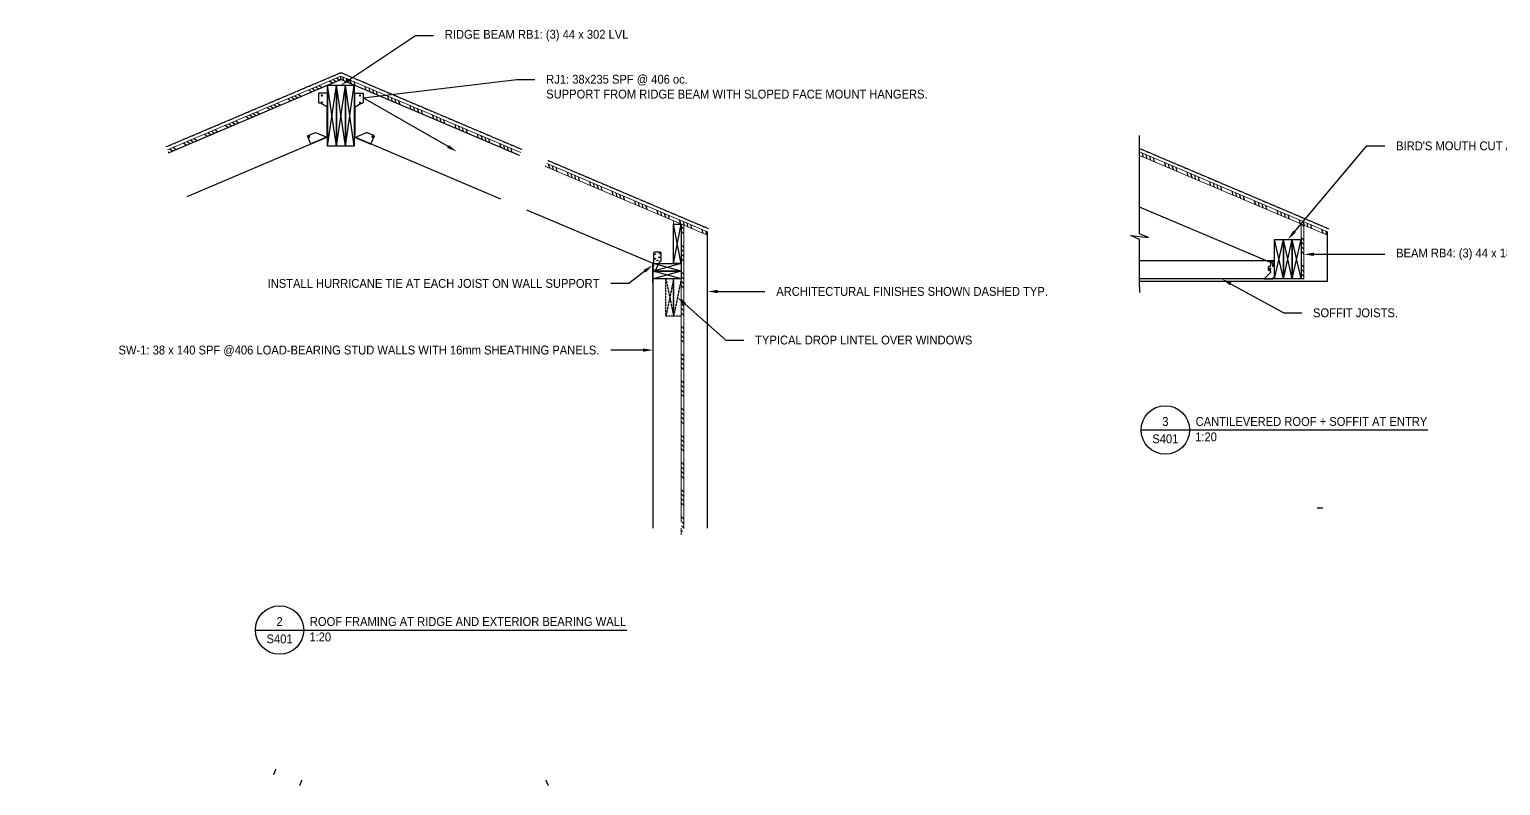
# Model space of a CAD drawing. Header units: millimetres. Extents: x -22338 to 45374, y 4851 to 17941.
# Drawn here: x 7566 to 14856, y 9804 to 13551 of the extents above; entities that cross this region are included whole.
import ezdxf
from ezdxf import colors
from ezdxf.entities.mleader import LeaderData, LeaderLine
from ezdxf.enums import TextEntityAlignment as Align
from ezdxf.math import Vec2, Vec3

# ---------------------------------------------------------------- set-up
doc = ezdxf.new("R2010")
doc.units = ezdxf.units.MM
doc.header["$LTSCALE"] = 10
for name, pattern in [('BB_HIDDEN', [3.75, 2.5, -1.25]), ('HIDDEN', [0.375, 0.25, -0.125]), ('HIDDEN2', [0.1875, 0.125, -0.0625])]:
    doc.linetypes.add(name, pattern=pattern)
for name, color, linetype in [('S-ANNO-ARCH', 230, 'HIDDEN2'), ('S-ANNO-CROS', 30, 'Continuous'), ('S-ANNO-PATT-MAS', 30, 'Continuous'), ('S-ANNO-SYMB', 231, 'Continuous'), ('S-ANNO-TEXT', 2, 'Continuous'), ('S-DETL-WOOD', 51, 'Continuous'), ('S-FSTN', 211, 'Continuous')]:
    doc.layers.add(name, color=color, linetype=linetype)
doc.styles.add('BB_Standard', font='arial.ttf', dxfattribs={"width": 0.9, "height": 2.2})
doc.styles.get("Standard").update_dxf_attribs({"font": 'arial.ttf', "width": 0.9, "height": 2.2})
pattern_1 = [(105, (-70061.41, 9623.155), (-92.00443, -24.65251), []), (105, (-70050.185, 9642.6), (-92.00443, -24.65251), []), (105, (-70038.96, 9662.04), (-92.00443, -24.65251), []), (105, (-70027.73, 9681.48), (-92.00443, -24.65251), [])]

# ---------------------------------------------------------------- blocks, each defined once
blk = doc.blocks.new('*U107')
at = {"layer": 'S-ANNO-CROS'}
for p, q in [((140, 38), (0, 0)), ((140, 0), (0, 38))]:
    blk.add_line(p, q, dxfattribs=at)
at = {"layer": 'S-DETL-WOOD'}
for p, q in [((0, 0), (0, 38)), ((0, 38), (140, 38)), ((140, 0), (0, 0)), ((140, 38), (140, 0))]:
    blk.add_line(p, q, dxfattribs=at)
blk = doc.blocks.new('*U131')
at = {"layer": 'S-ANNO-CROS'}
for p, q in [((195.4, 38), (0, 0)), ((195.4, 0), (0, 38))]:
    blk.add_line(p, q, dxfattribs=at)
at = {"layer": 'S-DETL-WOOD'}
for p, q in [((0, 0), (0, 38)), ((0, 38), (195.4, 38)), ((195.4, 0), (0, 0)), ((195.4, 38), (195.4, 0))]:
    blk.add_line(p, q, dxfattribs=at)
blk = doc.blocks.new('*U112')
at = {"layer": 'S-ANNO-CROS'}
for p, q in [((302, 44), (0, 0)), ((302, 0), (0, 44))]:
    blk.add_line(p, q, dxfattribs=at)
at = {"layer": 'S-DETL-WOOD'}
for p, q in [((0, 0), (0, 44)), ((0, 44), (302, 44)), ((302, 0), (0, 0)), ((302, 44), (302, 0))]:
    blk.add_line(p, q, dxfattribs=at)
blk = doc.blocks.new('*U63')
at = {"layer": 'S-ANNO-CROS', "color": 0}
for p, q in [((2.2, -0.2), (-2.2, 0.2)), ((-2.2, 0.2), (0, -0.7)), ((0, 12.7), (0, 14)), ((0, 12.7), (0, 0.7)), ((0, 0.7), (2.2, -0.2)), ((0, -0.7), (0, -12.7)), ((0, -12.7), (0, -14))]:
    blk.add_line(p, q, dxfattribs=at)
blk = doc.blocks.new('*U146')
at = {"layer": 'S-ANNO-SYMB', "color": 0}
blk.add_line((6, 0), (86.03, 0), dxfattribs=at)
blk.add_lwpolyline([(-6, 0), (6, 0)], dxfattribs=at)
blk.add_circle((0, 0), 6, dxfattribs=at)
at = {"layer": 'S-ANNO-TEXT', "style": 'BB_Standard', "width": 0.9}
for tag, p in [('NN', (0, 1)), ('S-NNN', (0, -3.29))]:
    blk.add_attdef(tag, text='', height=2.2, dxfattribs=at).set_placement(p, align=Align.CENTER)
blk.add_attdef('DRAWINGBLOCKTITLE', (7.5, 1), '', height=2.2, dxfattribs=at)
blk.add_attdef('SCALE', text='', height=2.2, dxfattribs=at).set_placement((7.39, -0.61), align=Align.TOP_LEFT)
blk = doc.blocks.new('*U143')
at = {"layer": 'S-ANNO-CROS'}
for p, q in [((195.4, 44), (0, 0)), ((195.4, 0), (0, 44))]:
    blk.add_line(p, q, dxfattribs=at)
at = {"layer": 'S-DETL-WOOD'}
for p, q in [((0, 0), (0, 44)), ((0, 44), (195.4, 44)), ((195.4, 0), (0, 0)), ((195.4, 44), (195.4, 0))]:
    blk.add_line(p, q, dxfattribs=at)
blk = doc.blocks.new('*U144')
at = {"layer": 'S-ANNO-CROS', "color": 0}
for p, q in [((0, 12.53), (0, 13.83)), ((0, 12.53), (0, 0.7)), ((2.19, -0.24), (-2.19, 0.24)), ((-2.19, 0.24), (0, -0.7)), ((0, 0.7), (2.19, -0.24)), ((0, -0.7), (0, -12.52)), ((0, -12.52), (0, -25.05))]:
    blk.add_line(p, q, dxfattribs=at)
blk = doc.blocks.new('*U145')
at = {"layer": 'S-ANNO-SYMB', "color": 0}
blk.add_line((6, 0), (65.05, 0), dxfattribs=at)
blk.add_lwpolyline([(-6, 0), (6, 0)], dxfattribs=at)
blk.add_circle((0, 0), 6, dxfattribs=at)
at = {"layer": 'S-ANNO-TEXT', "style": 'BB_Standard', "width": 0.9}
for tag, p in [('NN', (0, 1)), ('S-NNN', (0, -3.29))]:
    blk.add_attdef(tag, text='', height=2.2, dxfattribs=at).set_placement(p, align=Align.CENTER)
blk.add_attdef('DRAWINGBLOCKTITLE', (7.5, 1), '', height=2.2, dxfattribs=at)
blk.add_attdef('SCALE', text='', height=2.2, dxfattribs=at).set_placement((7.39, -0.61), align=Align.TOP_LEFT)

msp = doc.modelspace()

# ---------------------------------------------------------------- hatches: boundary and pattern name
at = {"layer": 'S-ANNO-PATT-MAS'}
h = msp.add_hatch(dxfattribs=at)
h.set_pattern_fill('ANSI34', color=256, scale=5, angle=100)
h.set_pattern_definition([(145, (-70061.41, 9623.155), (-54.63316, -78.02423), []), (145, (-70065.31, 9645.26), (-54.63316, -78.02423), []), (145, (-70069.21, 9667.37), (-54.63316, -78.02423), []), (145, (-70073.11, 9689.48), (-54.63316, -78.02423), [])])
h.paths.add_polyline_path([(9110, 13302.3), (9110, 13319.7), (8249.9, 12954.6), (8256.2, 12939.9)])
h = msp.add_hatch(dxfattribs=at)
h.set_pattern_fill('ANSI34', color=256, scale=5, angle=60)
h.set_pattern_definition(pattern_1)
h.paths.add_polyline_path([(9110, 13319.7), (9110, 13302.3), (9994.3, 12926.9), (10000.6, 12941.6)])
h = msp.add_hatch(dxfattribs=at)
h.set_pattern_fill('ANSI34', color=256, scale=5, angle=60)
h.set_pattern_definition([(105, (-66989.84, 9623.155), (-92.00443, -24.65251), []), (105, (-66978.61, 9642.6), (-92.00443, -24.65251), []), (105, (-66967.39, 9662.04), (-92.00443, -24.65251), []), (105, (-66956.16, 9681.48), (-92.00443, -24.65251), [])])
h.paths.add_polyline_path([(13067.5, 12943.6), (13067.5, 12926.2), (13998, 12531.2), (13998, 12548.6)])
h = msp.add_hatch(dxfattribs=at)
h.set_pattern_fill('ANSI34', color=256, scale=5, angle=60)
h.set_pattern_definition(pattern_1)
h.paths.add_polyline_path([(10129.5, 12886.9), (10123.2, 12872.2), (10926.4, 12531.2), (10926.4, 12548.6)])
h = msp.add_hatch(dxfattribs=at)
h.set_pattern_fill('ANSI34', color=256, scale=5, angle=90)
h.set_pattern_definition([(135, (-70061.41, 9623.155), (-67.35192, -67.35192), []), (135, (-70061.41, 9645.61), (-67.35192, -67.35192), []), (135, (-70061.41, 9668.06), (-67.35192, -67.35192), []), (135, (-70061.41, 9690.51), (-67.35192, -67.35192), [])])
h.paths.add_polyline_path([(10809.4, 12579.8), (10796.4, 12579.8), (10796.4, 12352.6), (10796.4, 12314.6), (10796.4, 11112.3), (10801.3, 11123.6), (10796.4, 11079.9), (10796.4, 11047.4), (10809.4, 11077.5)])
h = msp.add_hatch(dxfattribs=at)
h.set_pattern_fill('ANSI34', color=256, scale=5, angle=90)
h.set_pattern_definition([(135, (-120990.075, -2075.625), (-67.35192, -67.35192), []), (135, (-120990.075, -2053.17), (-67.35192, -67.35192), []), (135, (-120990.075, -2030.72), (-67.35192, -67.35192), []), (135, (-120990.075, -2008.27), (-67.35192, -67.35192), [])])
h.paths.add_polyline_path([(13881, 12581.4), (13868.1, 12586.9), (13868.1, 12586.4), (13868.1, 12586.4), (13868.1, 12391), (13868.1, 12315), (13881, 12315)])

# ---------------------------------------------------------------- linework, layer by layer
at = {"layer": 'S-ANNO-ARCH', "linetype": 'BB_HIDDEN', "ltscale": 0.1}
for p, q in [((8243.5, 12969.3), (9110, 13337)), ((9110, 13337), (10007, 12956.3)), ((13067.5, 12961), (14004.2, 12563.3)), ((10135.6, 12901.7), (10932.7, 12563.3)), ((10926.4, 11079.9), (10926.4, 12548.6)), ((13998, 12302.1), (13998, 12548.6)), ((13998, 12302.1), (13067.5, 12302.1))]:
    msp.add_line(p, q, dxfattribs=at)
at = {"layer": 'S-ANNO-CROS', "linetype": 'HIDDEN2'}
for p, q in [((10720.4, 12314.6), (10758.4, 12130.6)), ((10758.4, 12314.6), (10720.4, 12130.6)), ((10796.4, 12314.6), (10758.4, 12130.6))]:
    msp.add_line(p, q, dxfattribs=at)
at = {"layer": 'S-DETL-WOOD', "lineweight": 15}
for p, q in [((9110, 13319.7), (8249.9, 12954.6)), ((8256.2, 12939.9), (9110, 13302.3)), ((10000.6, 12941.6), (9110, 13319.7)), ((9110, 13302.3), (9994.3, 12926.9)), ((13998, 12548.6), (13067.5, 12943.6)), ((13067.5, 12926.2), (13998, 12531.2)), ((13998, 12531.2), (13067.5, 12926.2)), ((10123.1, 12872.2), (10926.4, 12531.2)), ((10926.4, 12531.2), (10123.1, 12872.2)), ((10926.4, 12548.6), (10129.4, 12887)), ((10758.6, 12585.9), (10758.6, 12602.5)), ((10796.6, 12586.4), (10796.4, 11112.3)), ((10809.4, 11077.5), (10809.4, 12580.9)), ((10926.4, 12531.2), (10926.4, 12548.6)), ((13868.1, 12586.4), (13868.1, 12314.6)), ((13881, 12314.6), (13881, 12580.9)), ((13998, 12531.2), (13998, 12548.6)), ((10796.4, 11079.9), (10796.4, 11047.4))]:
    msp.add_line(p, q, dxfattribs=at)
at = {"layer": 'S-DETL-WOOD'}
for p, q in [((8256.2, 12939.9), (9110, 13302.3)), ((9110, 13302.3), (9110, 13319.7)), ((9994.3, 12926.9), (9110, 13302.3)), ((8348.6, 12723.8), (9044, 13019)), ((9902.4, 12710.6), (9176, 13019)), ((10656.4, 12390.6), (10031.3, 12655.9)), ((13736, 12387.2), (13067.5, 12670.9)), ((13736, 12403.6), (13067.5, 12403.6)), ((10656.4, 11079.9), (10656.4, 12390.6)), ((13881, 12314.6), (13067.5, 12314.6))]:
    msp.add_line(p, q, dxfattribs=at)
at = {"layer": 'S-DETL-WOOD', "linetype": 'HIDDEN2'}
for p, q in [((10720.4, 12130.6), (10720.4, 12314.6)), ((10758.4, 12314.6), (10758.4, 12130.6)), ((10758.4, 12130.6), (10758.4, 12314.6)), ((10758.4, 12130.6), (10720.4, 12130.6)), ((10796.4, 12130.6), (10758.4, 12130.6))]:
    msp.add_line(p, q, dxfattribs=at)
at = {"layer": 'S-FSTN'}
for p, q in [((8999.5, 13235.8), (8999.5, 13188.1)), ((9044, 13235.8), (8999.5, 13235.8)), ((9016.6, 13225), (9014.2, 13225)), ((9016.6, 13221.1), (9014.2, 13221.1)), ((9042.4, 13235.8), (9042.4, 13167.9)), ((9044, 13235.8), (9044, 13019.9)), ((9176, 13235.8), (9176, 13019.9)), ((9176, 13235.8), (9220.4, 13235.8)), ((9177.6, 13235.8), (9177.6, 13167.9)), ((9203.4, 13225), (9205.7, 13225)), ((9203.4, 13221.1), (9205.7, 13221.1)), ((9220.4, 13235.8), (9220.4, 13188.1)), ((9002.7, 13185), (8999.5, 13188.1)), ((9009, 13185), (9002.7, 13185)), ((9039.5, 13167.4), (9009, 13185)), ((9016.6, 13190.1), (9014.2, 13190.1)), ((9016.6, 13186.2), (9014.2, 13186.2)), ((9040.8, 13167.9), (9040.8, 13026.2)), ((9044, 13167.9), (9040.8, 13167.9)), ((9042.4, 13185), (9044, 13185)), ((9042.4, 13167.9), (9042.4, 13019.9)), ((9177.6, 13185), (9176, 13185)), ((9176, 13167.9), (9179.1, 13167.9)), ((9177.6, 13167.9), (9177.6, 13019.9)), ((9179.1, 13167.9), (9179.1, 13026.2)), ((9180.5, 13167.4), (9210.9, 13185)), ((9203.4, 13190.1), (9205.7, 13190.1)), ((9203.4, 13186.2), (9205.7, 13186.2)), ((9210.9, 13185), (9217.2, 13185)), ((9217.2, 13185), (9220.4, 13188.1)), ((9044, 13065.4), (9042.4, 13065.4)), ((9176, 13065.4), (9177.6, 13065.4)), ((8944.2, 13023.2), (8984.1, 13040.1)), ((8961.5, 12982.2), (8944.2, 13023.2)), ((8953.9, 13017.1), (8951.7, 13018)), ((8955.4, 13020.8), (8953.2, 13021.6)), ((9039.1, 13016.9), (8960.9, 12983.7)), ((9043.4, 13017), (8961.5, 12982.2)), ((9041.2, 13016), (8985.8, 13038.4)), ((9042.7, 13018.4), (9039.1, 13016.9)), ((9176.6, 13017), (9258.4, 12982.2)), ((9177.2, 13018.4), (9180.9, 13016.9)), ((9178.8, 13016), (9234.1, 13038.4)), ((9180.9, 13016.9), (9259.1, 12983.7)), ((9275.8, 13023.2), (9235.9, 13040.1)), ((9258.4, 12982.2), (9275.8, 13023.2)), ((9264.5, 13020.8), (9266.7, 13021.6)), ((9266, 13017.1), (9268.2, 13018)), ((10664, 12447), (10660.8, 12443.8)), ((10660.8, 12397.7), (10660.8, 12443.8)), ((10689.6, 12400.8), (10663.8, 12350.1)), ((10693.3, 12447), (10664, 12447)), ((10689.6, 12400.8), (10696.5, 12405.7)), ((10696.5, 12443.8), (10693.3, 12447)), ((10696.5, 12405.7), (10696.5, 12443.8)), ((13715.4, 12400.5), (13715.4, 12379.6)), ((13715.4, 12400.5), (13734.4, 12400.5)), ((13715.4, 12393.9), (13715.4, 12379.6)), ((13726.2, 12383.9), (13734.1, 12393.3)), ((13734.1, 12392.8), (13726.5, 12383.7)), ((13734.4, 12400.5), (13734.4, 12320.9)), ((13736, 12400.5), (13734.4, 12400.5)), ((13736, 12320.9), (13736, 12400.5)), ((10654.8, 12363.2), (10660.4, 12363.2)), ((10654.8, 12360.8), (10660.4, 12360.8)), ((10654.8, 12327.1), (10656.4, 12327.1)), ((10656.4, 12383.7), (10660.4, 12380.7)), ((10656.4, 12380.7), (10660.4, 12380.7)), ((10660.4, 12378.3), (10656.4, 12375.3)), ((10656.4, 12378.3), (10660.4, 12378.3)), ((10656.4, 12366.2), (10660.4, 12363.2)), ((10656.4, 12363.2), (10660.4, 12363.2)), ((10660.4, 12360.8), (10656.4, 12357.8)), ((10656.4, 12360.8), (10660.4, 12360.8)), ((10663.8, 12350.1), (10658.4, 12350.1)), ((10660.4, 12378.3), (10660.4, 12380.7)), ((10660.4, 12360.8), (10660.4, 12363.2)), ((10673.6, 12390.6), (10673, 12389.3)), ((10674.3, 12389.3), (10673, 12389.3)), ((10673.6, 12390.6), (10674.3, 12389.3)), ((10673.6, 12389.3), (10673.6, 12386.2)), ((13688.7, 12319.6), (13715.4, 12346.3)), ((13705.8, 12359), (13705.8, 12373.3)), ((13712.2, 12376.5), (13709, 12376.5)), ((13712.2, 12355.8), (13709, 12355.8)), ((13712.2, 12361), (13712.2, 12368.1)), ((13715.4, 12352.7), (13715.4, 12346.3)), ((13734.3, 12391.3), (13727.2, 12382.8)), ((13727.9, 12317.7), (13729.7, 12319.6)), ((13728, 12380.9), (13732.5, 12380.1)), ((13728, 12379.7), (13732.3, 12378.9)), ((13729.9, 12319.7), (13728, 12317.9)), ((13728.4, 12377.8), (13734.3, 12376.8)), ((13732.5, 12380.1), (13732.3, 12378.9)), ((13732.3, 12378.9), (13734.3, 12376.8)), ((13732.5, 12380.1), (13734.5, 12377.8)), ((13733.1, 12319.6), (13734.4, 12320.9)), ((13734.3, 12376.8), (13734.5, 12377.8)), ((13734.4, 12320.9), (13736, 12320.9)), ((10654.8, 12297.7), (10656.4, 12297.7)), ((10656.4, 12294.6), (10654.8, 12294.6)), ((13683.6, 12314.6), (13687, 12314.6)), ((13683.6, 12313), (13683.6, 12314.6)), ((13727.9, 12313), (13683.6, 12313)), ((13685.4, 12313), (13688.7, 12316.2)), ((13727.9, 12314.6), (13727.9, 12313))]:
    msp.add_line(p, q, dxfattribs=at)
at = {"layer": 'S-FSTN', "linetype": 'Continuous'}
for p, q in [((10654.8, 12294.6), (10654.8, 12391.4)), ((10656.4, 12294.6), (10656.4, 12391.7))]:
    msp.add_line(p, q, dxfattribs=at)
at = {"layer": 'S-FSTN', "linetype": 'HIDDEN2'}
for p, q in [((10654.8, 12383.4), (10658.5, 12380.7)), ((10658.5, 12378.3), (10654.8, 12375.7)), ((10654.8, 12365.9), (10658.5, 12363.2)), ((10658.5, 12360.8), (10654.8, 12358.3)), ((10659, 12378.8), (10659, 12380.1)), ((10659, 12361.4), (10659, 12362.6))]:
    msp.add_line(p, q, dxfattribs=at)
at = {"layer": 'S-FSTN', "linetype": 'HIDDEN'}
msp.add_line((13727.9, 12314.6), (13687, 12314.6), dxfattribs=at)
at = {"layer": 'S-FSTN'}
for centre in [(10667.1, 12437.4), (10667.1, 12415.2), (10679, 12405.7), (10687, 12421.6), (10690.2, 12440.6)]:
    msp.add_circle(centre, 1.98, dxfattribs=at)
for centre, radius, start, end in [((9014.2, 13223.1), 1.98, 90, 270), ((9016.6, 13223.1), 1.98, 270, 90), ((9203.4, 13223.1), 1.98, 90, 270), ((9205.7, 13223.1), 1.98, 270, 90), ((9014.2, 13188.1), 1.98, 90, 270), ((9016.6, 13188.1), 1.98, 270, 90), ((9040.8, 13165.9), 1.98, 90, 132.47851), ((9179.1, 13165.9), 1.98, 47.52149, 90), ((9203.4, 13188.1), 1.98, 90, 270), ((9205.7, 13188.1), 1.98, 270, 90), ((8952.5, 13019.8), 1.98, 67.99359, 247.99359), ((8954.7, 13018.9), 1.98, 247.99359, 67.99359), ((8987, 13041.4), 3.17, 202.99359, 247.99359), ((9042.4, 13026.2), 1.59, 180, 270), ((9038.1, 13020.2), 4.29, 329.59882, 355.27089), ((9029.3, 13021.5), 14.8, 342.12737, 353.56862), ((9190.7, 13021.5), 14.8, 186.43138, 197.87263), ((9177.6, 13026.2), 1.59, 270, 0), ((9181.8, 13020.2), 4.29, 184.72911, 210.40118), ((9232.9, 13041.4), 3.17, 292.00641, 337.00641), ((9265.3, 13018.9), 1.98, 112.00641, 292.00641), ((9267.5, 13019.8), 1.98, 292.00641, 112.00641), ((10654.4, 12397.7), 6.35, 273.58332, 0), ((13733.1, 12394.1), 1.25, 320, 0), ((13733.1, 12393.6), 1.25, 320, 0), ((10658.4, 12343.8), 6.35, 90, 108.20996), ((13687, 12317.9), 2.38, 314.99996, 45.00004), ((13709, 12373.3), 3.17, 90, 180), ((13709, 12359), 3.17, 180, 270), ((13712.2, 12379.6), 3.17, 270, 0), ((13712.2, 12360.7), 7.42, 75.69552, 90), ((13712.2, 12366.2), 1.21, 57.39208, 90), ((13712.2, 12365.8), 0.83, 56.48918, 90), ((13712.2, 12363.3), 0.83, 270, 303.51082), ((13712.2, 12362.9), 1.21, 270, 302.60792), ((13712.2, 12368.4), 7.42, 270, 284.30448), ((13712.2, 12352.7), 3.17, 0, 90), ((13711.8, 12365.2), 1.54, 32.02811, 56.48918), ((13711.8, 12363.9), 1.54, 303.51082, 327.97189), ((13711.7, 12365.4), 2.13, 32.92267, 57.39208), ((13711.7, 12363.7), 2.13, 302.60792, 327.07733), ((13711.2, 12364.8), 2.27, 14.52655, 32.02811), ((13711.2, 12364.3), 2.27, 327.97189, 345.47345), ((13710.2, 12364.6), 3.29, 0, 14.52655), ((13710.2, 12364.6), 3.29, 345.47345, 0), ((13710.9, 12364.9), 3.06, 15.01337, 32.92267), ((13710.9, 12364.2), 3.06, 327.07733, 344.98663), ((13709.7, 12364.6), 4.35, 0, 15.01337), ((13709.7, 12364.6), 4.35, 344.98663, 0), ((13712.7, 12362.6), 5.46, 55.25172, 64.66892), ((13712.7, 12366.5), 5.46, 295.33108, 304.74828), ((13713.6, 12363.8), 4, 50.43639, 55.25172), ((13713.6, 12365.3), 4, 304.74828, 309.56361), ((13714.8, 12364.6), 2.53, 0, 23.01579), ((13714.8, 12364.6), 2.53, 336.98421, 0), ((13729, 12381.5), 3.75, 140, 260), ((13728.4, 12382.1), 2.5, 140, 260), ((13728.2, 12382), 1.2, 140, 260), ((13731.4, 12317.9), 2.38, 44.99996, 135.00004), ((13729.7, 12316.2), 2.38, 134.99996, 225.00004)]:
    msp.add_arc(centre, radius, start, end, dxfattribs=at)

# ---------------------------------------------------------------- block references
at = {"layer": 'S-ANNO-CROS', "xscale": 20, "yscale": 20, "zscale": 20, "rotation": 180}
msp.add_blockref('*U144', (13067.5, 12524.7), dxfattribs=at)
at = {"layer": 'S-ANNO-CROS'}
for p, rotation in [((13961.8, 11179.3), 270), ((8782.4, 9872.6), 156.6234699189363), ((8911.3, 9817.9), 156.6234699189363)]:
    msp.add_blockref('*U63', p, dxfattribs=dict(at, rotation=rotation))
at = {"layer": 'S-ANNO-CROS', "xscale": -1, "rotation": 203.3765300810637}
msp.add_blockref('*U63', (10131.4, 9817.9), dxfattribs=at)
at = {"layer": 'S-ANNO-SYMB', "xscale": 20, "yscale": 20, "zscale": 20}
for name, p, values in [('*U145', (13194.9, 11566.3), {'NN': '3', 'S-NNN': 'S401', 'DRAWINGBLOCKTITLE': 'CANTILEVERED ROOF + SOFFIT AT ENTRY', 'SCALE': '1:20'}), ('*U146', (8805.8, 10574.9), {'NN': '2', 'S-NNN': 'S401', 'DRAWINGBLOCKTITLE': 'ROOF FRAMING AT RIDGE AND EXTERIOR BEARING WALL', 'SCALE': '1:20'})]:
    msp.add_blockref(name, p, dxfattribs=at).add_auto_attribs(values)
at = {"layer": 'S-DETL-WOOD', "rotation": 270}
for name, p in [('*U112', (9044, 13274.3)), ('*U112', (9088, 13274.3)), ('*U112', (9132, 13274.3)), ('*U131', (10758.6, 12585.9)), ('*U143', (13736, 12509.9)), ('*U143', (13780, 12509.9)), ('*U143', (13824, 12509.9))]:
    msp.add_blockref(name, p, dxfattribs=at)
at = {"layer": 'S-DETL-WOOD'}
for p in [(10656.4, 12352.6), (10656.4, 12314.6)]:
    msp.add_blockref('*U107', p, dxfattribs=at)

# ---------------------------------------------------------------- texts
at = {"layer": 'S-FSTN'}
for s, p in [('PLATE', (10671.7, 12387.9)), ('LINE', (10670.7, 12390.4))]:
    msp.add_text(s, height=1.52, rotation=180, dxfattribs=at).set_placement(p)

# ---------------------------------------------------------------- leaders
at = {"layer": 'S-ANNO-TEXT'}
ml = msp.add_multileader_mtext('Standard', dxfattribs=at)
ml.set_content('RIDGE BEAM RB1: {\\C2;(3) 44 x 302 LVL}', color=256, style='BB_Standard')
ml.set_leader_properties()
ml.build(insert=Vec2(0, 0))
ml.multileader.update_dxf_attribs({"dogleg_length": 4.45, "arrow_head_size": 50, "scale": 20})
ctx = ml.context
ctx.base_point, ctx.scale, ctx.char_height, ctx.arrow_head_size, ctx.landing_gap_size, ctx.plane_origin = Vec3(9568.5, 13520.1), 20, 44, 50, 56, Vec3(9479.6, 14095.5)
notes = []
notes.append((ctx, [(0, (1, 1, 0), (9479.6, 13520.1), (1, 0), 88.9, [(0, [(9110, 13274.3)], 0, [])])]))
ctx.mtext.insert, ctx.mtext.width, ctx.mtext.flow_direction = Vec3(9624.5, 13548.6), 1131.898, 5
ml = msp.add_multileader_mtext('Standard', dxfattribs=at)
ml.set_content('RJ1: 38x235 SPF @ 406 oc.\\PSUPPORT FROM RIDGE BEAM WITH SLOPED FACE MOUNT HANGERS.', color=256, style='BB_Standard')
ml.set_leader_properties()
ml.build(insert=Vec2(0, 0))
ml.multileader.update_dxf_attribs({"dogleg_length": 4.45, "arrow_head_size": 50, "scale": 20})
ctx = ml.context
ctx.base_point, ctx.scale, ctx.char_height, ctx.arrow_head_size, ctx.landing_gap_size, ctx.plane_origin = Vec3(10071, 13303.5), 20, 44, 50, 56, Vec3(9982.1, 13771.1)
notes.append((ctx, [(0, (1, 1, 0), (9982.1, 13303.5), (1, 0), 88.9, [(1, [(9684.1, 12945.8), (9220.4, 13211.9)], 0, [])])]))
ctx.mtext.insert, ctx.mtext.width, ctx.mtext.flow_direction = Vec3(10127, 13325.9), 1131.898, 5
ml = msp.add_multileader_mtext('Standard', dxfattribs=at)
ml.set_content("BIRD'S MOUTH CUT AND SUPPORT ROOF JOISTS ON RB4", color=256, style='BB_Standard')
ml.set_leader_properties()
ml.build(insert=Vec2(0, 0))
ml.multileader.update_dxf_attribs({"dogleg_length": 4.45, "arrow_head_size": 50, "scale": 20})
ctx = ml.context
ctx.base_point, ctx.scale, ctx.char_height, ctx.arrow_head_size, ctx.landing_gap_size, ctx.plane_origin = Vec3(14282.4, 12973.6), 20, 44, 50, 56, Vec3(14193.5, 13441.2)
notes.append((ctx, [(0, (1, 1, 0), (14193.5, 12973.6), (1, 0), 88.9, [(0, [(13802, 12509.9)], 0, [])])]))
ctx.mtext.insert, ctx.mtext.width, ctx.mtext.flow_direction = Vec3(14338.4, 12996), 1037.905, 5
ml = msp.add_multileader_mtext('Standard', dxfattribs=at)
ml.set_content('BEAM RB4: (3) 44 x 184 LVL', color=256, style='BB_Standard')
ml.set_leader_properties()
ml.build(insert=Vec2(0, 0))
ml.multileader.update_dxf_attribs({"dogleg_length": 4.45, "arrow_head_size": 50, "scale": 20})
ctx = ml.context
ctx.base_point, ctx.scale, ctx.char_height, ctx.arrow_head_size, ctx.landing_gap_size, ctx.plane_origin = Vec3(14282.4, 12436.5), 20, 44, 50, 56, Vec3(14193.5, 12904)
notes.append((ctx, [(0, (1, 1, 0), (14193.5, 12436.5), (1, 0), 88.9, [(0, [(13881, 12436.5)], 0, [])])]))
ctx.mtext.insert, ctx.mtext.width, ctx.mtext.flow_direction = Vec3(14338.4, 12465), 1551.767, 5
ml = msp.add_multileader_mtext('Standard', dxfattribs=at)
ml.set_content('INSTALL HURRICANE TIE AT EACH JOIST ON WALL SUPPORT', color=256, style='BB_Standard')
ml.set_leader_properties()
ml.build(insert=Vec2(0, 0))
ml.multileader.update_dxf_attribs({"dogleg_length": 4.45, "arrow_head_size": 50, "scale": 20})
ctx = ml.context
ctx.base_point, ctx.scale, ctx.char_height, ctx.arrow_head_size, ctx.landing_gap_size, ctx.plane_origin = Vec3(9467.4, 12292.1), 20, 44, 50, 56, Vec3(10362.5, 13077.7)
ctx.text_align_type = 2
notes.append((ctx, [(0, (1, 1, 0), (10535.8, 12292.1), (-1, 0), 88.9, [(0, [(10654.8, 12383.4)], 0, [])])]))
ctx.mtext.insert, ctx.mtext.width, ctx.mtext.alignment, ctx.mtext.flow_direction = Vec3(10390.9, 12314.5), 911.166, 3, 5
ml = msp.add_multileader_mtext('Standard', dxfattribs=at)
ml.set_content('ARCHITECTURAL FINISHES SHOWN DASHED TYP.', color=256, style='BB_Standard')
ml.set_leader_properties()
ml.build(insert=Vec2(0, 0))
ml.multileader.update_dxf_attribs({"dogleg_length": 4.45, "arrow_head_size": 50, "scale": 20})
ctx = ml.context
ctx.base_point, ctx.scale, ctx.char_height, ctx.arrow_head_size, ctx.landing_gap_size, ctx.plane_origin = Vec3(11210.9, 12252.3), 20, 44, 50, 56, Vec3(11121.9, 12719.8)
notes.append((ctx, [(0, (1, 1, 0), (11121.9, 12252.3), (1, 0), 88.9, [(0, [(10926.4, 12252.3)], 0, [])])]))
ctx.mtext.insert, ctx.mtext.width, ctx.mtext.flow_direction = Vec3(11266.9, 12274.7), 1551.767, 5
ml = msp.add_multileader_mtext('Standard', dxfattribs=at)
ml.set_content('SOFFIT JOISTS.', color=256, style='BB_Standard')
ml.set_leader_properties()
ml.build(insert=Vec2(0, 0))
ml.multileader.update_dxf_attribs({"dogleg_length": 4.45, "arrow_head_size": 50, "scale": 20})
ctx = ml.context
ctx.base_point, ctx.scale, ctx.char_height, ctx.arrow_head_size, ctx.landing_gap_size, ctx.plane_origin = Vec3(13870.6, 12146.4), 20, 44, 50, 56, Vec3(14193.5, 12324.2)
notes.append((ctx, [(0, (1, 1, 0), (13781.7, 12146.4), (1, 0), 88.9, [(0, [(13474.2, 12314.6)], 0, [])])]))
ctx.mtext.insert, ctx.mtext.width, ctx.mtext.flow_direction = Vec3(13926.6, 12168.8), 1551.767, 5
ml = msp.add_multileader_mtext('Standard', dxfattribs=at)
ml.set_content('TYPICAL DROP LINTEL OVER WINDOWS', color=256, style='BB_Standard')
ml.set_leader_properties()
ml.build(insert=Vec2(0, 0))
ml.multileader.update_dxf_attribs({"dogleg_length": 4.45, "arrow_head_size": 50, "scale": 20})
ctx = ml.context
ctx.base_point, ctx.scale, ctx.char_height, ctx.arrow_head_size, ctx.landing_gap_size, ctx.plane_origin = Vec3(11106.5, 12011.5), 20, 44, 50, 56, Vec3(11007.9, 12545)
notes.append((ctx, [(0, (1, 1, 0), (11017.6, 12011.5), (1, 0), 88.9, [(0, [(10777.4, 12222.6)], 0, [])])]))
ctx.mtext.insert, ctx.mtext.width, ctx.mtext.flow_direction = Vec3(11162.5, 12033.9), 1208.046, 5
ml = msp.add_multileader_mtext('Standard', dxfattribs=at)
ml.set_content('SW-1: 38 x 140 SPF @406 LOAD-BEARING STUD WALLS WITH 16mm SHEATHING PANELS.', color=256, style='BB_Standard')
ml.set_leader_properties()
ml.build(insert=Vec2(0, 0))
ml.multileader.update_dxf_attribs({"dogleg_length": 4.45, "arrow_head_size": 50, "scale": 20})
ctx = ml.context
ctx.base_point, ctx.scale, ctx.char_height, ctx.arrow_head_size, ctx.landing_gap_size, ctx.plane_origin = Vec3(9399.8, 11962), 20, 44, 50, 56, Vec3(10362.5, 12747.6)
ctx.text_align_type = 2
notes.append((ctx, [(0, (1, 1, 0), (10535.8, 11962), (-1, 0), 88.9, [(0, [(10656.4, 11962)], 0, [])])]))
ctx.mtext.insert, ctx.mtext.width, ctx.mtext.alignment, ctx.mtext.flow_direction = Vec3(10390.9, 11984.3), 1043.636, 3, 5
for ctx, leaders in notes:
    for number, flags, end, landing, length, lines in leaders:
        leader = LeaderData()
        leader.index, (leader.has_last_leader_line, leader.has_dogleg_vector, leader.attachment_direction) = number, flags
        leader.last_leader_point, leader.dogleg_vector, leader.dogleg_length = Vec3(end), Vec3(landing), length
        for number, points, colour, breaks in lines:
            line = LeaderLine()
            line.index, line.vertices, line.color, line.breaks = number, Vec3.list(points), colors.encode_raw_color(colour), breaks
            leader.lines.append(line)
        ctx.leaders.append(leader)

doc.saveas('drawing.dxf')
